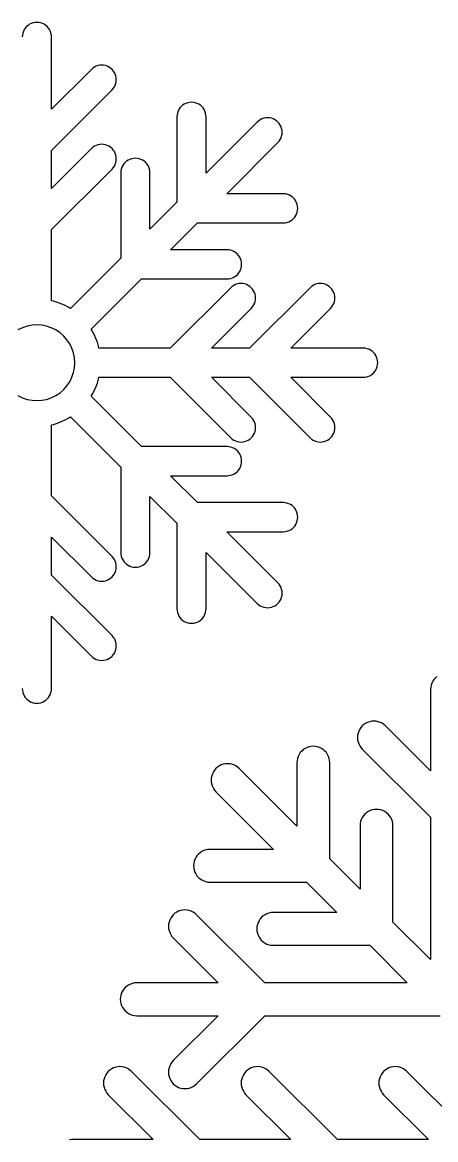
# Model space of a CAD drawing. Extents: x 0 to 210, y 0 to 297.
# Drawn here: x 119 to 151.2, y 58.1 to 145.2 of the extents above; entities that cross this region are included whole.
import ezdxf

# ---------------------------------------------------------------- set-up
doc = ezdxf.new("R2010")
doc.units = 0
doc.layers.add('Layer_1', color=7, linetype='CONTINUOUS')

msp = doc.modelspace()

# ---------------------------------------------------------------- linework, layer by layer
at = {"layer": 'Layer_1', "color": 7}
for p, q in [((119.188925, 144.661925), (119.12321, 144.528626)), ((119.271475, 144.785524), (119.188925, 144.661925)), ((119.369452, 144.897225), (119.271475, 144.785524)), ((119.481176, 144.995125), (119.369452, 144.897225)), ((119.604727, 145.077723), (119.481176, 144.995125)), ((119.737997, 145.143425), (119.604727, 145.077723)), ((119.878714, 145.191225), (119.737997, 145.143425)), ((120.02445, 145.220226), (119.878714, 145.191225)), ((120.17272, 145.229926), (120.02445, 145.220217)), ((120.32099, 145.220226), (120.17272, 145.229926)), ((120.466726, 145.191225), (120.32099, 145.220226)), ((120.607443, 145.143425), (120.466726, 145.191225)), ((120.740713, 145.077723), (120.607443, 145.143425)), ((120.864264, 144.995125), (120.740713, 145.077723)), ((120.975988, 144.897225), (120.864264, 144.995125)), ((121.073965, 144.785524), (120.975988, 144.897225)), ((121.156515, 144.661925), (121.073965, 144.785524)), ((121.22223, 144.528626), (121.156515, 144.661925)), ((119.04645, 144.242224), (119.03673, 144.093925)), ((119.07543, 144.387924), (119.04645, 144.242224)), ((119.12321, 144.528626), (119.07543, 144.387924)), ((121.27001, 144.387924), (121.22223, 144.528626)), ((121.29899, 144.242224), (121.27001, 144.387924)), ((121.30871, 144.093925), (121.29899, 144.242224)), ((121.30871, 138.458424), (121.30871, 144.093925)), ((124.41578, 141.565524), (121.30871, 138.458424)), ((124.5275, 141.663526), (124.41578, 141.565524)), ((124.65105, 141.746025), (124.5275, 141.663526)), ((124.78432, 141.811825), (124.65105, 141.746025)), ((124.92504, 141.859523), (124.78432, 141.811825)), ((125.07078, 141.888525), (124.92504, 141.859523)), ((125.21906, 141.898225), (125.07078, 141.888516)), ((125.36733, 141.888525), (125.21906, 141.898233)), ((125.51308, 141.859523), (125.36733, 141.888525)), ((125.65378, 141.811825), (125.51308, 141.859523)), ((125.78705, 141.746025), (125.65378, 141.811825)), ((125.9106, 141.663526), (125.78705, 141.746025)), ((126.02233, 141.565524), (125.9106, 141.663526)), ((126.12031, 141.453823), (126.02233, 141.565524)), ((126.20286, 141.330224), (126.12031, 141.453823)), ((126.26859, 141.197024), (126.20286, 141.330224)), ((126.31635, 141.056226), (126.26859, 141.197024)), ((126.20286, 140.194226), (126.26859, 140.327525)), ((126.26859, 140.327525), (126.31635, 140.468224)), ((126.34534, 140.910526), (126.31635, 141.056226)), ((126.31635, 140.468224), (126.34534, 140.614026)), ((126.35506, 140.762224), (126.34534, 140.910526)), ((126.34534, 140.614026), (126.35506, 140.762224)), ((121.30871, 135.245426), (126.02233, 139.959025)), ((126.02233, 139.959025), (126.12031, 140.070726)), ((126.12031, 140.070726), (126.20286, 140.194226)), ((131.31052, 138.557326), (131.22802, 138.433825)), ((131.40852, 138.669024), (131.31052, 138.557326)), ((131.52022, 138.767025), (131.40852, 138.669024)), ((131.64382, 138.849623), (131.52022, 138.767025)), ((131.77702, 138.915325), (131.64382, 138.849623)), ((131.91772, 138.963026), (131.77702, 138.915325)), ((132.06352, 138.992024), (131.91772, 138.963026)), ((132.21172, 139.001826), (132.06352, 138.992033)), ((132.36002, 138.992024), (132.21172, 139.001817)), ((132.50582, 138.963026), (132.36002, 138.992024)), ((132.64652, 138.915325), (132.50582, 138.963026)), ((132.77982, 138.849623), (132.64652, 138.915325)), ((132.90332, 138.767025), (132.77982, 138.849623)), ((133.01502, 138.669024), (132.90332, 138.767025)), ((133.11302, 138.557326), (133.01502, 138.669024)), ((133.19562, 138.433825), (133.11302, 138.557326)), ((131.08552, 138.014026), (131.075718, 137.865825)), ((131.07572, 137.865825), (131.07572, 131.199739)), ((131.11452, 138.159824), (131.08552, 138.014026)), ((131.16222, 138.300526), (131.11452, 138.159824)), ((131.22802, 138.433825), (131.16222, 138.300526)), ((133.26132, 138.300526), (133.19562, 138.433825)), ((133.30902, 138.159824), (133.26132, 138.300526)), ((133.33802, 138.014026), (133.30902, 138.159824)), ((133.34772, 137.865825), (133.33802, 138.014026)), ((133.34772, 133.471724), (133.34772, 137.865825)), ((137.56792, 137.637123), (137.44432, 137.554525)), ((137.70122, 137.702825), (137.56792, 137.637123)), ((137.84192, 137.750625), (137.70122, 137.702825)), ((137.98762, 137.779626), (137.84192, 137.750625)), ((138.13592, 137.789326), (137.98762, 137.779617)), ((138.28422, 137.779626), (138.13592, 137.789334)), ((138.42992, 137.750625), (138.28422, 137.779626)), ((138.57062, 137.702825), (138.42992, 137.750625)), ((138.70392, 137.637123), (138.57062, 137.702825)), ((138.82742, 137.554525), (138.70392, 137.637123)), ((137.33262, 137.456625), (133.34772, 133.471724)), ((137.44432, 137.554525), (137.33262, 137.456625)), ((138.93922, 137.456625), (138.82742, 137.554525)), ((139.03712, 137.344826), (138.93922, 137.456625)), ((139.11972, 137.221325), (139.03712, 137.344826)), ((139.18542, 137.088026), (139.11972, 137.221325)), ((139.23322, 136.947324), (139.18542, 137.088026)), ((139.26222, 136.801624), (139.23322, 136.947324)), ((139.27192, 136.653325), (139.26222, 136.801624)), ((138.93922, 135.850025), (139.03712, 135.961725)), ((139.03712, 135.961725), (139.11972, 136.085325)), ((139.11972, 136.085325), (139.18542, 136.218624)), ((139.18542, 136.218624), (139.23322, 136.359326)), ((139.23322, 136.359326), (139.26222, 136.505026)), ((139.26222, 136.505026), (139.27192, 136.653325)), ((124.41578, 135.388523), (121.30871, 132.281412)), ((121.30871, 132.281412), (121.30871, 135.245426)), ((124.5275, 135.486525), (124.41578, 135.388523)), ((124.65105, 135.569024), (124.5275, 135.486525)), ((124.78432, 135.634824), (124.65105, 135.569024)), ((124.92504, 135.682526), (124.78432, 135.634824)), ((125.07078, 135.711524), (124.92504, 135.682526)), ((125.21906, 135.721224), (125.07078, 135.711516)), ((125.36733, 135.711524), (125.21906, 135.721232)), ((125.51308, 135.682526), (125.36733, 135.711524)), ((125.65378, 135.634824), (125.51308, 135.682526)), ((125.78705, 135.569024), (125.65378, 135.634824)), ((125.9106, 135.486525), (125.78705, 135.569024)), ((126.02233, 135.388523), (125.9106, 135.486525)), ((126.12031, 135.276826), (126.02233, 135.388523)), ((126.20286, 135.153224), (126.12031, 135.276826)), ((126.26859, 135.020026), (126.20286, 135.153224)), ((126.31635, 134.879324), (126.26859, 135.020026)), ((134.95432, 131.865134), (138.93922, 135.850025)), ((126.20286, 134.017225), (126.26859, 134.150525)), ((126.26859, 134.150525), (126.31635, 134.291224)), ((126.34534, 134.733525), (126.31635, 134.879324)), ((126.31635, 134.291224), (126.34534, 134.437025)), ((126.35506, 134.585226), (126.34534, 134.733525)), ((126.34534, 134.437025), (126.35506, 134.585226)), ((126.94272, 134.189525), (126.86017, 134.066025)), ((127.0407, 134.301226), (126.94272, 134.189525)), ((127.15243, 134.399225), (127.0407, 134.301226)), ((127.27598, 134.481825), (127.15243, 134.399225)), ((127.40925, 134.547524), (127.27598, 134.481825)), ((127.54995, 134.595324), (127.40925, 134.547524)), ((127.6957, 134.624226), (127.54995, 134.595324)), ((127.84397, 134.634025), (127.6957, 134.624232)), ((127.99225, 134.624226), (127.84397, 134.634019)), ((128.13799, 134.595324), (127.99225, 134.624226)), ((128.27871, 134.547524), (128.13799, 134.595324)), ((128.41198, 134.481825), (128.27871, 134.547524)), ((128.53553, 134.399225), (128.41198, 134.481825)), ((128.64725, 134.301226), (128.53553, 134.399225)), ((128.74523, 134.189525), (128.64725, 134.301226)), ((128.82778, 134.066025), (128.74523, 134.189525)), ((121.30871, 129.068425), (126.02233, 133.782024)), ((126.02233, 133.782024), (126.12031, 133.893725)), ((126.12031, 133.893725), (126.20286, 134.017225)), ((126.71769, 133.646225), (126.70797, 133.498024)), ((126.70797, 133.498024), (126.70797, 126.831927)), ((126.74668, 133.792026), (126.71769, 133.646225)), ((126.79444, 133.932725), (126.74668, 133.792026)), ((126.86017, 134.066025), (126.79444, 133.932725)), ((128.8935, 133.932725), (128.82778, 134.066025)), ((128.94126, 133.792026), (128.8935, 133.932725)), ((128.97025, 133.646225), (128.94126, 133.792026)), ((128.97997, 133.498024), (128.97025, 133.646225)), ((128.97997, 129.103928), (128.97997, 133.498024)), ((139.34842, 131.865134), (134.95432, 131.865134)), ((139.49662, 131.855426), (139.34842, 131.865021)), ((139.64242, 131.826413), (139.49662, 131.855426)), ((139.78312, 131.778718), (139.64242, 131.826413)), ((139.91642, 131.713016), (139.78312, 131.778718)), ((140.03992, 131.630438), (139.91642, 131.713016)), ((140.15162, 131.532422), (140.03992, 131.630438)), ((131.07572, 131.199739), (128.97997, 129.103928)), ((140.24962, 131.420719), (140.15162, 131.532422)), ((140.33222, 131.297218), (140.24962, 131.420719)), ((140.39792, 131.163925), (140.33222, 131.297218)), ((140.44562, 131.023237), (140.39792, 131.163925)), ((140.47462, 130.877413), (140.44562, 131.023237)), ((140.47462, 130.580938), (140.484419, 130.729133)), ((140.48442, 130.729133), (140.474621, 130.877413)), ((139.91642, 129.74542), (140.03992, 129.827913)), ((140.03992, 129.827913), (140.15162, 129.925929)), ((140.15162, 129.925929), (140.24962, 130.037632)), ((140.24962, 130.037632), (140.33222, 130.161218)), ((140.33222, 130.161218), (140.39792, 130.294426)), ((140.39792, 130.294426), (140.44562, 130.435114)), ((140.44562, 130.435114), (140.47462, 130.580938)), ((121.30871, 123.525806), (121.30871, 129.068425)), ((130.58652, 127.497378), (132.68232, 129.593132)), ((132.68232, 129.593132), (139.34842, 129.593132)), ((139.34842, 129.593132), (139.49662, 129.60301)), ((139.49662, 129.602926), (139.64242, 129.631938)), ((139.64242, 129.631938), (139.78312, 129.679634)), ((139.78312, 129.679634), (139.91642, 129.74542)), ((134.98062, 127.497378), (130.58652, 127.497378)), ((135.12882, 127.487642), (134.98062, 127.497237)), ((135.27462, 127.458658), (135.12882, 127.487642)), ((135.41532, 127.410906), (135.27462, 127.458658)), ((135.54862, 127.345176), (135.41532, 127.410906)), ((135.67212, 127.262626), (135.54862, 127.345176)), ((135.78382, 127.164667), (135.67212, 127.262626)), ((126.70797, 126.831927), (122.78879, 122.912763)), ((135.88182, 127.052935), (135.78382, 127.164667)), ((135.96442, 126.929378), (135.88182, 127.052935)), ((136.03012, 126.796113), (135.96442, 126.929378)), ((136.07792, 126.655397), (136.03012, 126.796113)), ((136.10682, 126.509657), (136.07792, 126.655397)), ((136.11662, 126.361378), (136.106818, 126.509657)), ((136.10682, 126.213098), (136.116621, 126.361378)), ((135.54862, 125.377579), (135.67212, 125.460129)), ((135.67212, 125.460129), (135.78382, 125.558117)), ((135.78382, 125.558117), (135.88182, 125.669848)), ((135.88182, 125.669848), (135.96442, 125.793377)), ((135.96442, 125.793377), (136.03012, 125.926642)), ((136.03012, 125.926642), (136.07792, 126.067358)), ((136.07792, 126.067358), (136.10682, 126.213098)), ((124.39535, 121.306185), (128.31452, 125.225377)), ((128.31452, 125.225377), (134.98062, 125.225377)), ((134.98062, 125.225377), (135.12882, 125.234972)), ((135.12882, 125.235085), (135.27462, 125.264098)), ((135.37632, 124.637705), (135.26462, 124.539746)), ((135.27462, 125.264098), (135.41532, 125.31185)), ((135.49982, 124.720255), (135.37632, 124.637705)), ((135.41532, 125.31185), (135.54862, 125.377579)), ((135.63312, 124.785985), (135.49982, 124.720255)), ((135.77382, 124.833765), (135.63312, 124.785985)), ((135.91962, 124.862749), (135.77382, 124.833765)), ((136.06782, 124.872458), (135.91962, 124.862862)), ((136.21612, 124.862749), (136.06782, 124.872345)), ((136.36192, 124.833765), (136.21612, 124.862749)), ((136.50262, 124.785985), (136.36192, 124.833765)), ((136.63582, 124.720255), (136.50262, 124.785985)), ((136.75942, 124.637705), (136.63582, 124.720255)), ((136.87112, 124.539746), (136.75942, 124.637705)), ((141.55332, 124.637705), (141.44162, 124.539746)), ((141.67682, 124.720255), (141.55332, 124.637705)), ((141.81012, 124.785985), (141.67682, 124.720255)), ((141.95082, 124.833765), (141.81012, 124.785985)), ((142.09662, 124.862749), (141.95082, 124.833765)), ((142.24482, 124.872458), (142.09662, 124.862862)), ((142.39312, 124.862749), (142.24482, 124.872345)), ((142.53882, 124.833765), (142.39312, 124.862749)), ((142.67962, 124.785985), (142.53882, 124.833765)), ((142.81282, 124.720255), (142.67962, 124.785985)), ((142.93642, 124.637705), (142.81282, 124.720255)), ((143.04812, 124.539746), (142.93642, 124.637705)), ((135.26462, 124.539746), (130.55102, 119.826127)), ((141.44162, 124.539746), (136.72802, 119.826127)), ((136.96912, 124.428014), (136.87112, 124.539746)), ((137.05162, 124.304457), (136.96912, 124.428014)), ((137.11742, 124.171192), (137.05162, 124.304457)), ((137.16512, 124.030476), (137.11742, 124.171192)), ((137.19412, 123.884736), (137.16512, 124.030476)), ((137.20382, 123.736457), (137.19412, 123.884736)), ((137.19412, 123.588177), (137.20382, 123.736457)), ((143.14612, 124.428014), (143.04812, 124.539746)), ((143.22862, 124.304457), (143.14612, 124.428014)), ((143.29442, 124.171192), (143.22862, 124.304457)), ((143.34212, 124.030476), (143.29442, 124.171192)), ((143.37112, 123.884736), (143.34212, 124.030476)), ((143.38082, 123.736457), (143.37112, 123.884736)), ((143.37112, 123.588177), (143.38082, 123.736457)), ((121.45904, 123.490754), (121.30871, 123.525806)), ((121.77027, 123.396351), (121.45904, 123.490754)), ((122.07465, 123.281797), (121.77027, 123.396351)), ((122.37089, 123.147572), (122.07465, 123.281797)), ((122.65771, 122.994269), (122.37089, 123.147572)), ((122.78879, 122.912763), (122.65771, 122.994269)), ((133.76402, 119.826127), (136.87112, 122.933196)), ((136.87112, 122.933196), (136.96912, 123.0449)), ((136.96912, 123.0449), (137.05162, 123.168456)), ((137.05162, 123.168456), (137.11742, 123.301722)), ((137.11742, 123.301722), (137.16512, 123.442438)), ((137.16512, 123.442438), (137.19412, 123.588177)), ((139.94102, 119.826127), (143.04812, 122.933196)), ((143.04812, 122.933196), (143.14612, 123.0449)), ((143.14612, 123.0449), (143.22862, 123.168456)), ((143.22862, 123.168456), (143.29442, 123.301722)), ((143.29442, 123.301722), (143.34212, 123.442438)), ((143.34212, 123.442438), (143.37112, 123.588177)), ((124.47686, 121.175121), (124.39535, 121.306185)), ((124.63016, 120.888298), (124.47686, 121.175121)), ((124.76439, 120.59205), (124.63016, 120.888298)), ((124.87896, 120.287673), (124.76439, 120.59205)), ((124.97336, 119.976438), (124.87896, 120.287673)), ((125.00841, 119.826127), (124.97336, 119.976438)), ((130.55102, 119.826127), (125.00841, 119.826127)), ((136.72802, 119.826127), (133.76402, 119.826127)), ((145.57652, 119.826127), (139.94102, 119.826127)), ((145.72482, 119.81639), (145.57652, 119.825986)), ((145.87052, 119.787406), (145.72482, 119.81639)), ((146.01122, 119.739626), (145.87052, 119.787406)), ((146.14452, 119.673924), (146.01122, 119.739626)), ((146.26812, 119.591374), (146.14452, 119.673924)), ((146.37982, 119.493387), (146.26812, 119.591374)), ((146.47772, 119.381655), (146.37982, 119.493387)), ((146.56032, 119.258126), (146.47772, 119.381655)), ((123.12272, 118.690126), (123.12272, 118.690126)), ((146.62602, 119.124861), (146.56032, 119.258126)), ((146.67382, 118.984117), (146.62602, 119.124861)), ((146.70282, 118.838406), (146.67382, 118.984117)), ((146.67382, 118.396107), (146.70282, 118.541846)), ((146.71252, 118.690126), (146.70282, 118.838406)), ((146.70282, 118.541846), (146.71252, 118.690126)), ((145.87052, 117.592846), (146.01122, 117.640626)), ((146.01122, 117.640626), (146.14452, 117.706328)), ((146.14452, 117.706328), (146.26812, 117.788878)), ((146.26812, 117.788878), (146.37982, 117.886865)), ((146.37982, 117.886865), (146.47772, 117.998569)), ((146.47772, 117.998569), (146.56032, 118.122126)), ((146.56032, 118.122126), (146.62602, 118.255391)), ((146.62602, 118.255391), (146.67382, 118.396107)), ((124.63016, 116.491954), (124.76439, 116.788202)), ((124.76439, 116.788202), (124.87896, 117.092579)), ((124.87896, 117.092579), (124.97336, 117.403814)), ((124.97336, 117.403814), (125.00841, 117.554125)), ((125.00841, 117.554125), (130.55102, 117.554125)), ((130.55102, 117.554125), (135.26462, 112.840506)), ((136.87112, 114.447056), (133.76402, 117.554125)), ((133.76402, 117.554125), (136.72802, 117.554125)), ((136.72802, 117.554125), (141.44162, 112.840506)), ((143.04812, 114.447056), (139.94102, 117.554125)), ((139.94102, 117.554125), (145.57652, 117.554125)), ((145.57652, 117.554125), (145.72482, 117.563721)), ((145.72482, 117.563862), (145.87052, 117.592846)), ((124.39535, 116.074067), (124.47686, 116.205131)), ((128.31452, 112.154875), (124.39535, 116.074067)), ((124.47686, 116.205131), (124.63016, 116.491954)), ((122.07465, 114.098455), (122.37089, 114.23268)), ((122.37089, 114.23268), (122.65771, 114.385983)), ((122.65771, 114.385983), (122.78879, 114.467489)), ((122.78879, 114.467489), (126.70797, 110.548325)), ((136.96912, 114.335352), (136.87112, 114.447056)), ((137.05162, 114.211796), (136.96912, 114.335352)), ((137.11742, 114.07853), (137.05162, 114.211796)), ((143.14612, 114.335352), (143.04812, 114.447056)), ((143.22862, 114.211796), (143.14612, 114.335352)), ((143.29442, 114.07853), (143.22862, 114.211796)), ((121.30871, 113.854446), (121.45904, 113.889498)), ((121.30871, 108.311827), (121.30871, 113.854446)), ((121.45904, 113.889498), (121.77027, 113.983873)), ((121.77027, 113.983873), (122.07465, 114.098455)), ((137.16512, 113.937814), (137.11742, 114.07853)), ((137.11742, 113.20906), (137.16512, 113.349776)), ((137.19412, 113.792075), (137.16512, 113.937814)), ((137.16512, 113.349776), (137.19412, 113.495516)), ((137.20382, 113.643795), (137.19412, 113.792075)), ((137.19412, 113.495516), (137.20382, 113.643795)), ((143.34212, 113.937814), (143.29442, 114.07853)), ((143.29442, 113.20906), (143.34212, 113.349776)), ((143.37112, 113.792075), (143.34212, 113.937814)), ((143.34212, 113.349776), (143.37112, 113.495516)), ((143.38082, 113.643795), (143.37112, 113.792075)), ((143.37112, 113.495516), (143.38082, 113.643795)), ((135.26462, 112.840506), (135.37632, 112.742547)), ((135.37632, 112.742547), (135.49982, 112.659997)), ((135.49982, 112.659997), (135.63312, 112.594267)), ((135.63312, 112.594267), (135.77382, 112.546487)), ((135.77382, 112.546487), (135.91962, 112.517503)), ((135.91962, 112.517503), (136.06782, 112.507907)), ((136.06782, 112.507794), (136.21612, 112.51739)), ((136.21612, 112.517503), (136.36192, 112.546487)), ((136.36192, 112.546487), (136.50262, 112.594267)), ((136.50262, 112.594267), (136.63582, 112.659997)), ((136.63582, 112.659997), (136.75942, 112.742547)), ((136.75942, 112.742547), (136.87112, 112.840506)), ((136.87112, 112.840506), (136.96912, 112.952238)), ((136.96912, 112.952238), (137.05162, 113.075795)), ((137.05162, 113.075795), (137.11742, 113.20906)), ((141.44162, 112.840506), (141.55332, 112.742547)), ((141.55332, 112.742547), (141.67682, 112.659997)), ((141.67682, 112.659997), (141.81012, 112.594267)), ((141.81012, 112.594267), (141.95082, 112.546487)), ((141.95082, 112.546487), (142.09662, 112.517503)), ((142.09662, 112.517503), (142.24482, 112.507907)), ((142.24482, 112.507794), (142.39312, 112.51739)), ((142.39312, 112.517503), (142.53882, 112.546487)), ((142.53882, 112.546487), (142.67962, 112.594267)), ((142.67962, 112.594267), (142.81282, 112.659997)), ((142.81282, 112.659997), (142.93642, 112.742547)), ((142.93642, 112.742547), (143.04812, 112.840506)), ((143.04812, 112.840506), (143.14612, 112.952238)), ((143.14612, 112.952238), (143.22862, 113.075795)), ((143.22862, 113.075795), (143.29442, 113.20906)), ((134.98062, 112.154875), (128.31452, 112.154875)), ((135.12882, 112.145167), (134.98062, 112.154762)), ((135.27462, 112.116154), (135.12882, 112.145167)), ((135.41532, 112.068402), (135.27462, 112.116154)), ((135.54862, 112.002673), (135.41532, 112.068402)), ((135.67212, 111.920123), (135.54862, 112.002673)), ((135.78382, 111.822135), (135.67212, 111.920123)), ((135.88182, 111.710404), (135.78382, 111.822135)), ((135.96442, 111.586875), (135.88182, 111.710404)), ((136.03012, 111.453581), (135.96442, 111.586875)), ((136.07792, 111.312894), (136.03012, 111.453581)), ((136.03012, 110.584139), (136.07792, 110.724855)), ((136.10682, 111.167154), (136.07792, 111.312894)), ((136.07792, 110.724855), (136.10682, 110.870595)), ((136.11662, 111.018874), (136.106818, 111.167154)), ((136.10682, 110.870595), (136.116621, 111.018874)), ((126.70797, 110.548325), (126.70797, 103.882236)), ((132.68232, 107.78712), (130.58652, 109.882874)), ((130.58652, 109.882874), (134.98062, 109.882874)), ((134.98062, 109.882874), (135.12882, 109.892469)), ((135.12882, 109.892582), (135.27462, 109.921594)), ((135.27462, 109.921594), (135.41532, 109.969346)), ((135.41532, 109.969346), (135.54862, 110.035076)), ((135.54862, 110.035076), (135.67212, 110.117626)), ((135.67212, 110.117626), (135.78382, 110.215585)), ((135.78382, 110.215585), (135.88182, 110.327317)), ((135.88182, 110.327317), (135.96442, 110.450874)), ((135.96442, 110.450874), (136.03012, 110.584139)), ((126.02233, 103.598236), (121.30871, 108.311827)), ((128.97997, 103.882236), (128.97997, 108.276324)), ((128.97997, 108.276324), (131.07572, 106.180513)), ((139.34842, 107.78712), (132.68232, 107.78712)), ((139.49662, 107.777326), (139.34842, 107.787204)), ((139.64242, 107.748314), (139.49662, 107.777326)), ((139.78312, 107.700618), (139.64242, 107.748314)), ((139.91642, 107.634832), (139.78312, 107.700618)), ((140.03992, 107.552311), (139.91642, 107.634832)), ((140.15162, 107.454323), (140.03992, 107.552311)), ((140.24962, 107.34262), (140.15162, 107.454323)), ((140.33222, 107.219034), (140.24962, 107.34262)), ((140.39792, 107.085826), (140.33222, 107.219034)), ((140.44562, 106.945138), (140.39792, 107.085826)), ((140.39792, 106.216327), (140.44562, 106.357015)), ((140.47462, 106.799314), (140.44562, 106.945138)), ((140.44562, 106.357015), (140.47462, 106.502811)), ((140.47462, 106.502811), (140.484419, 106.651119)), ((140.48442, 106.651119), (140.474621, 106.799314)), ((131.07572, 106.180513), (131.07572, 99.514424)), ((138.93922, 101.530225), (134.95432, 105.515118)), ((134.95432, 105.515118), (139.34842, 105.515118)), ((139.34842, 105.515118), (139.49662, 105.524713)), ((139.49662, 105.524826), (139.64242, 105.55381)), ((139.64242, 105.55381), (139.78312, 105.601534)), ((139.78312, 105.601534), (139.91642, 105.667236)), ((139.91642, 105.667236), (140.03992, 105.749814)), ((140.03992, 105.749814), (140.15162, 105.84783)), ((140.15162, 105.84783), (140.24962, 105.959533)), ((140.24962, 105.959533), (140.33222, 106.083034)), ((140.33222, 106.083034), (140.39792, 106.216327)), ((121.30871, 102.134829), (121.30871, 105.098812)), ((121.30871, 105.098812), (124.41578, 101.991714)), ((126.70797, 103.882236), (126.71769, 103.734013)), ((126.71769, 103.734013), (126.74668, 103.588217)), ((128.94126, 103.588217), (128.97025, 103.734013)), ((128.97025, 103.734013), (128.97997, 103.882236)), ((133.34772, 99.514424), (133.34772, 103.908511)), ((133.34772, 103.908511), (137.33262, 99.923618)), ((126.12031, 103.486533), (126.02233, 103.598236)), ((126.20286, 103.363032), (126.12031, 103.486533)), ((126.26859, 103.22971), (126.20286, 103.363032)), ((126.31635, 103.089023), (126.26859, 103.22971)), ((126.34534, 102.943227), (126.31635, 103.089023)), ((126.35506, 102.795032), (126.34534, 102.943227)), ((126.34534, 102.646724), (126.35506, 102.795032)), ((126.74668, 103.588217), (126.79444, 103.44753)), ((126.79444, 103.44753), (126.86017, 103.314236)), ((126.86017, 103.314236), (126.94272, 103.190736)), ((126.94272, 103.190736), (127.0407, 103.079032)), ((127.0407, 103.079032), (127.15243, 102.981016)), ((127.15243, 102.981016), (127.27598, 102.898438)), ((127.27598, 102.898438), (127.40925, 102.832737)), ((127.40925, 102.832737), (127.54995, 102.784928)), ((128.13799, 102.784928), (128.27871, 102.832737)), ((128.27871, 102.832737), (128.41198, 102.898438)), ((128.41198, 102.898438), (128.53553, 102.981016)), ((128.53553, 102.981016), (128.64725, 103.079032)), ((128.64725, 103.079032), (128.74523, 103.190736)), ((128.74523, 103.190736), (128.82778, 103.314236)), ((128.82778, 103.314236), (128.8935, 103.44753)), ((128.8935, 103.44753), (128.94126, 103.588217)), ((126.02233, 97.421238), (121.30871, 102.134829)), ((124.41578, 101.991714), (124.5275, 101.893727)), ((125.9106, 101.893727), (126.02233, 101.991714)), ((126.02233, 101.991714), (126.12031, 102.103418)), ((126.12031, 102.103418), (126.20286, 102.227031)), ((126.20286, 102.227031), (126.26859, 102.360212)), ((126.26859, 102.360212), (126.31635, 102.500928)), ((126.31635, 102.500928), (126.34534, 102.646724)), ((127.54995, 102.784928), (127.6957, 102.756029)), ((127.6957, 102.756029), (127.84397, 102.746151)), ((127.84397, 102.746236), (127.99225, 102.756113)), ((127.99225, 102.756029), (128.13799, 102.784928)), ((124.5275, 101.893727), (124.65105, 101.811233)), ((124.65105, 101.811233), (124.78432, 101.745419)), ((124.78432, 101.745419), (124.92504, 101.697724)), ((124.92504, 101.697724), (125.07078, 101.668711)), ((125.07078, 101.668711), (125.21906, 101.659116)), ((125.21906, 101.659031), (125.36733, 101.668626)), ((125.36733, 101.668711), (125.51308, 101.697724)), ((125.51308, 101.697724), (125.65378, 101.745419)), ((125.65378, 101.745419), (125.78705, 101.811233)), ((125.78705, 101.811233), (125.9106, 101.893727)), ((139.03712, 101.418521), (138.93922, 101.530225)), ((139.11972, 101.294936), (139.03712, 101.418521)), ((139.18542, 101.161614), (139.11972, 101.294936)), ((139.23322, 101.020926), (139.18542, 101.161614)), ((139.11972, 100.158935), (139.18542, 100.292229)), ((139.18542, 100.292229), (139.23322, 100.432916)), ((139.26222, 100.875215), (139.23322, 101.020926)), ((139.23322, 100.432916), (139.26222, 100.578628)), ((139.27192, 100.726936), (139.26222, 100.875215)), ((139.26222, 100.578628), (139.27192, 100.726936)), ((131.07572, 99.514424), (131.085521, 99.366229)), ((131.08552, 99.366229), (131.11452, 99.220433)), ((133.30902, 99.220433), (133.33802, 99.366229)), ((133.33802, 99.366229), (133.34772, 99.514424)), ((137.33262, 99.923618), (137.44432, 99.825715)), ((137.44432, 99.825715), (137.56792, 99.743137)), ((137.56792, 99.743137), (137.70122, 99.677436)), ((137.70122, 99.677436), (137.84192, 99.629627)), ((137.84192, 99.629627), (137.98762, 99.600615)), ((137.98762, 99.600615), (138.13592, 99.591019)), ((138.13592, 99.590935), (138.28422, 99.60053)), ((138.28422, 99.600615), (138.42992, 99.629627)), ((138.42992, 99.629627), (138.57062, 99.677436)), ((138.57062, 99.677436), (138.70392, 99.743137)), ((138.70392, 99.743137), (138.82742, 99.825715)), ((138.82742, 99.825715), (138.93922, 99.923618)), ((138.93922, 99.923618), (139.03712, 100.035435)), ((139.03712, 100.035435), (139.11972, 100.158935)), ((121.30871, 93.286316), (121.30871, 98.921814)), ((121.30871, 98.921814), (124.41578, 95.814717)), ((131.11452, 99.220433), (131.16222, 99.079717)), ((131.16222, 99.079717), (131.22802, 98.946424)), ((131.22802, 98.946424), (131.31052, 98.822923)), ((131.31052, 98.822923), (131.40852, 98.71122)), ((131.40852, 98.71122), (131.52022, 98.613232)), ((131.52022, 98.613232), (131.64382, 98.530626)), ((131.64382, 98.530626), (131.77702, 98.464924)), ((131.77702, 98.464924), (131.91772, 98.417229)), ((132.50582, 98.417229), (132.64652, 98.464924)), ((132.64652, 98.464924), (132.77982, 98.530626)), ((132.77982, 98.530626), (132.90332, 98.613232)), ((132.90332, 98.613232), (133.01502, 98.71122)), ((133.01502, 98.71122), (133.11302, 98.822923)), ((133.11302, 98.822923), (133.19562, 98.946424)), ((133.19562, 98.946424), (133.26132, 99.079717)), ((133.26132, 99.079717), (133.30902, 99.220433)), ((131.91772, 98.417229), (132.06352, 98.388216)), ((132.06352, 98.388216), (132.21172, 98.378339)), ((132.21172, 98.378423), (132.36002, 98.388301)), ((132.36002, 98.388216), (132.50582, 98.417229)), ((126.12031, 97.309535), (126.02233, 97.421238)), ((126.20286, 97.186034), (126.12031, 97.309535)), ((126.26859, 97.052713), (126.20286, 97.186034)), ((126.31635, 96.912025), (126.26859, 97.052713)), ((126.34534, 96.766229), (126.31635, 96.912025)), ((126.35506, 96.618034), (126.34534, 96.766229)), ((126.02233, 95.814717), (126.12031, 95.92642)), ((126.12031, 95.92642), (126.20286, 96.050034)), ((126.20286, 96.050034), (126.26859, 96.183214)), ((126.26859, 96.183214), (126.31635, 96.324015)), ((126.31635, 96.324015), (126.34534, 96.469726)), ((126.34534, 96.469726), (126.35506, 96.618034)), ((124.41578, 95.814717), (124.5275, 95.716729)), ((124.5275, 95.716729), (124.65105, 95.634236)), ((124.65105, 95.634236), (124.78432, 95.568421)), ((124.78432, 95.568421), (124.92504, 95.520726)), ((124.92504, 95.520726), (125.07078, 95.491713)), ((125.07078, 95.491713), (125.21906, 95.482118)), ((125.21906, 95.482033), (125.36733, 95.491629)), ((125.36733, 95.491713), (125.51308, 95.520726)), ((125.51308, 95.520726), (125.65378, 95.568421)), ((125.65378, 95.568421), (125.78705, 95.634236)), ((125.78705, 95.634236), (125.9106, 95.716729)), ((125.9106, 95.716729), (126.02233, 95.814717)), ((151.200271, 94.130821), (151.089871, 94.004922)), ((151.326171, 94.241221), (151.200271, 94.130821)), ((119.03673, 93.286316), (119.04645, 93.138036)), ((121.29899, 93.138036), (121.30871, 93.286316)), ((150.836371, 93.392821), (150.82537, 93.22572)), ((150.825371, 93.22572), (150.825371, 86.87592)), ((150.868971, 93.557021), (150.836371, 93.392821)), ((150.922771, 93.715522), (150.868971, 93.557021)), ((150.996871, 93.865721), (150.922771, 93.715522)), ((151.089871, 94.004922), (150.996871, 93.865721)), ((119.04645, 93.138036), (119.07543, 92.992325)), ((119.07543, 92.992325), (119.12321, 92.851637)), ((119.12321, 92.851637), (119.188925, 92.718316)), ((119.188925, 92.718316), (119.271475, 92.59473)), ((119.271475, 92.59473), (119.369452, 92.483027)), ((119.369452, 92.483027), (119.481176, 92.385124)), ((119.481176, 92.385124), (119.604727, 92.302518)), ((120.740713, 92.302518), (120.864264, 92.385124)), ((120.864264, 92.385124), (120.975988, 92.483027)), ((120.975988, 92.483027), (121.073965, 92.59473)), ((121.073965, 92.59473), (121.156515, 92.718316)), ((121.156515, 92.718316), (121.22223, 92.851637)), ((121.22223, 92.851637), (121.27001, 92.992325)), ((121.27001, 92.992325), (121.29899, 93.138036)), ((119.604727, 92.302518), (119.737997, 92.236816)), ((119.737997, 92.236816), (119.878714, 92.189036)), ((119.878714, 92.189036), (120.02445, 92.160024)), ((120.02445, 92.160024), (120.17272, 92.150315)), ((120.17272, 92.150315), (120.32099, 92.159911)), ((120.32099, 92.160024), (120.466726, 92.189036)), ((120.466726, 92.189036), (120.607443, 92.236816)), ((120.607443, 92.236816), (120.740713, 92.302518)), ((145.929471, 90.65432), (145.779371, 90.580223)), ((146.088071, 90.708123), (145.929471, 90.65432)), ((146.252271, 90.740821), (146.088071, 90.708123)), ((146.419371, 90.751721), (146.252271, 90.740827)), ((146.586471, 90.740821), (146.419371, 90.751715)), ((146.750671, 90.708123), (146.586471, 90.740821)), ((146.909171, 90.65432), (146.750671, 90.708123)), ((147.059371, 90.580223), (146.909171, 90.65432)), ((145.182971, 89.803022), (145.150271, 89.638822)), ((145.236771, 89.961623), (145.182971, 89.803022)), ((145.310871, 90.111722), (145.236771, 89.961623)), ((145.403871, 90.250923), (145.310871, 90.111722)), ((145.514271, 90.376822), (145.403871, 90.250923)), ((145.640171, 90.487222), (145.514271, 90.376822)), ((145.779371, 90.580223), (145.640171, 90.487222)), ((147.198571, 90.487222), (147.059371, 90.580223)), ((147.324471, 90.376822), (147.198571, 90.487222)), ((150.825371, 86.87592), (147.324471, 90.376822)), ((145.139371, 89.471721), (145.15027, 89.304621)), ((145.150271, 89.638822), (145.139372, 89.471721)), ((145.150271, 89.304621), (145.182971, 89.140421)), ((145.182971, 89.140421), (145.236771, 88.981922)), ((145.236771, 88.981922), (145.310871, 88.83172)), ((140.514171, 88.005422), (140.460371, 87.846923)), ((140.588271, 88.15562), (140.514171, 88.005422)), ((140.681271, 88.294821), (140.588271, 88.15562)), ((140.791671, 88.420621), (140.681271, 88.294821)), ((140.917571, 88.531123), (140.791671, 88.420621)), ((141.056771, 88.624121), (140.917571, 88.531123)), ((141.206971, 88.698122), (141.056771, 88.624121)), ((141.365471, 88.751922), (141.206971, 88.698122)), ((141.529671, 88.78462), (141.365471, 88.751922)), ((141.696771, 88.795621), (141.529671, 88.784615)), ((141.863871, 88.78462), (141.696771, 88.795627)), ((142.028071, 88.751922), (141.863871, 88.78462)), ((142.186571, 88.698122), (142.028071, 88.751922)), ((142.336771, 88.624121), (142.186571, 88.698122)), ((142.475971, 88.531123), (142.336771, 88.624121)), ((142.601871, 88.420621), (142.475971, 88.531123)), ((142.712271, 88.294821), (142.601871, 88.420621)), ((142.805271, 88.15562), (142.712271, 88.294821)), ((142.879371, 88.005422), (142.805271, 88.15562)), ((142.933171, 87.846923), (142.879371, 88.005422)), ((145.310871, 88.83172), (145.403871, 88.692523)), ((145.403871, 88.692523), (145.514271, 88.566621)), ((145.514271, 88.566621), (150.825371, 83.255523)), ((134.242471, 87.164922), (134.116572, 87.054522)), ((134.381672, 87.257922), (134.242471, 87.164922)), ((134.53187, 87.332023), (134.381672, 87.257922)), ((134.690372, 87.385823), (134.53187, 87.332023)), ((134.854572, 87.418422), (134.690372, 87.385823)), ((135.02167, 87.42942), (134.854572, 87.418414)), ((135.188771, 87.418422), (135.02167, 87.429429)), ((135.352971, 87.385823), (135.188771, 87.418422)), ((135.511472, 87.332023), (135.352971, 87.385823)), ((135.661671, 87.257922), (135.511472, 87.332023)), ((135.800871, 87.164922), (135.661671, 87.257922)), ((135.926771, 87.054522), (135.800871, 87.164922)), ((140.416771, 87.515622), (140.416771, 82.564522)), ((140.427671, 87.682622), (140.416772, 87.515622)), ((140.460371, 87.846923), (140.427671, 87.682622)), ((142.965771, 87.682622), (142.933171, 87.846923)), ((142.976771, 87.515622), (142.96577, 87.682622)), ((142.976771, 80.004521), (142.976771, 87.515622)), ((133.752672, 86.316522), (133.741665, 86.149421)), ((133.785271, 86.480722), (133.752672, 86.316522)), ((133.839071, 86.639221), (133.785271, 86.480722)), ((133.913172, 86.789422), (133.839071, 86.639221)), ((134.006172, 86.928623), (133.913172, 86.789422)), ((134.116572, 87.054522), (134.006172, 86.928623)), ((140.416771, 82.564522), (135.926771, 87.054522)), ((133.741671, 86.149421), (133.752677, 85.982323)), ((133.752672, 85.982323), (133.785271, 85.818121)), ((133.785271, 85.818121), (133.839071, 85.659622)), ((133.839071, 85.659622), (133.913172, 85.509423)), ((133.913172, 85.509423), (134.006172, 85.370223)), ((134.006172, 85.370223), (134.116572, 85.24432)), ((134.116572, 85.24432), (138.606571, 80.754323)), ((145.978271, 83.702622), (145.838971, 83.609622)), ((146.128371, 83.776723), (145.978271, 83.702622)), ((146.286971, 83.830523), (146.128371, 83.776723)), ((146.451171, 83.863221), (146.286971, 83.830523)), ((146.618271, 83.87412), (146.451171, 83.863226)), ((146.785271, 83.863221), (146.618271, 83.874115)), ((146.949471, 83.830523), (146.785271, 83.863221)), ((147.108071, 83.776723), (146.949471, 83.830523)), ((147.258271, 83.702622), (147.108071, 83.776723)), ((147.397471, 83.609622), (147.258271, 83.702622)), ((145.349171, 82.761222), (145.338272, 82.594121)), ((145.381871, 82.925422), (145.349171, 82.761222)), ((145.435671, 83.083921), (145.381871, 82.925422)), ((145.509671, 83.234122), (145.435671, 83.083921)), ((145.602671, 83.373323), (145.509671, 83.234122)), ((145.713171, 83.499222), (145.602671, 83.373323)), ((145.838971, 83.609622), (145.713171, 83.499222)), ((147.523271, 83.499222), (147.397471, 83.609622)), ((147.633671, 83.373323), (147.523271, 83.499222)), ((147.726771, 83.234122), (147.633671, 83.373323)), ((147.800771, 83.083921), (147.726771, 83.234122)), ((147.854571, 82.925422), (147.800771, 83.083921)), ((147.887271, 82.761222), (147.854571, 82.925422)), ((147.898271, 82.594121), (147.88727, 82.761222)), ((150.825371, 83.255523), (150.825371, 72.155921)), ((145.338271, 82.594121), (145.338271, 77.64302)), ((147.898271, 75.083022), (147.898271, 82.594121)), ((132.639971, 80.253522), (132.546971, 80.114322)), ((132.75047, 80.379422), (132.639971, 80.253522)), ((132.87627, 80.489821), (132.75047, 80.379422)), ((133.015471, 80.582822), (132.87627, 80.489821)), ((133.165672, 80.656922), (133.015471, 80.582822)), ((133.324171, 80.710722), (133.165672, 80.656922)), ((133.488472, 80.743421), (133.324171, 80.710722)), ((133.655472, 80.754323), (133.488472, 80.743429)), ((138.606571, 80.754323), (133.655472, 80.754323)), ((132.386471, 79.641422), (132.375464, 79.474321)), ((132.375473, 79.474321), (132.386479, 79.307223)), ((132.419172, 79.805622), (132.386471, 79.641422)), ((132.386471, 79.307223), (132.419172, 79.14302)), ((132.472972, 79.96412), (132.419172, 79.805622)), ((132.546971, 80.114322), (132.472972, 79.96412)), ((145.338271, 77.64302), (142.976771, 80.004521)), ((132.419172, 79.14302), (132.472972, 78.984521)), ((132.472972, 78.984521), (132.546971, 78.834323)), ((132.546971, 78.834323), (132.639971, 78.695122)), ((132.639971, 78.695122), (132.75047, 78.569223)), ((132.75047, 78.569223), (132.87627, 78.458821)), ((132.87627, 78.458821), (133.015471, 78.365823)), ((133.015471, 78.365823), (133.165672, 78.291722)), ((133.165672, 78.291722), (133.324171, 78.237922)), ((133.324171, 78.237922), (133.488472, 78.205323)), ((133.488472, 78.205323), (133.655472, 78.194316)), ((133.655472, 78.194322), (141.166571, 78.194322)), ((141.166571, 78.194322), (143.528071, 75.832822)), ((131.059372, 75.860223), (130.920171, 75.767222)), ((131.209471, 75.93432), (131.059372, 75.860223)), ((131.368072, 75.988123), (131.209471, 75.93432)), ((131.532272, 76.020821), (131.368072, 75.988123)), ((131.699373, 76.031721), (131.532272, 76.020827)), ((131.866471, 76.020821), (131.699373, 76.031715)), ((132.03067, 75.988123), (131.866471, 76.020821)), ((132.189172, 75.93432), (132.03067, 75.988123)), ((132.339371, 75.860223), (132.189172, 75.93432)), ((132.478571, 75.767222), (132.339371, 75.860223)), ((138.245671, 75.789221), (138.087171, 75.735421)), ((138.409871, 75.821922), (138.245671, 75.789221)), ((138.576971, 75.832822), (138.409871, 75.821928)), ((143.528071, 75.832822), (138.576971, 75.832822)), ((130.43027, 74.918823), (130.419376, 74.751722)), ((130.462971, 75.083022), (130.43027, 74.918823)), ((130.516771, 75.241623), (130.462971, 75.083022)), ((130.590871, 75.391723), (130.516771, 75.241623)), ((130.683872, 75.530923), (130.590871, 75.391723)), ((130.794272, 75.656822), (130.683872, 75.530923)), ((130.920171, 75.767222), (130.794272, 75.656822)), ((132.60447, 75.656822), (132.478571, 75.767222)), ((137.915571, 70.345725), (132.60447, 75.656822)), ((137.394371, 75.042721), (137.340571, 74.88412)), ((137.468471, 75.192821), (137.394371, 75.042721)), ((137.561471, 75.33212), (137.468471, 75.192821)), ((137.671871, 75.457921), (137.561471, 75.33212)), ((137.797771, 75.568422), (137.671871, 75.457921)), ((137.936971, 75.661423), (137.797771, 75.568422)), ((138.087171, 75.735421), (137.936971, 75.661423)), ((150.825371, 72.155921), (147.898271, 75.083022)), ((130.419371, 74.751722), (130.430264, 74.584621)), ((130.43027, 74.584621), (130.462971, 74.420421)), ((130.462971, 74.420421), (130.516771, 74.261922)), ((130.516771, 74.261922), (130.590871, 74.111721)), ((130.590871, 74.111721), (130.683872, 73.972523)), ((137.296971, 74.552823), (137.307871, 74.38582)), ((137.307871, 74.719921), (137.296972, 74.552823)), ((137.340571, 74.88412), (137.307871, 74.719921)), ((137.307871, 74.38582), (137.340571, 74.221621)), ((137.340571, 74.221621), (137.394371, 74.06302)), ((137.394371, 74.06302), (137.468471, 73.912822)), ((130.683872, 73.972523), (130.794272, 73.846621)), ((130.794272, 73.846621), (134.295171, 70.345725)), ((137.468471, 73.912822), (137.561471, 73.773621)), ((137.561471, 73.773621), (137.671871, 73.647821)), ((137.671871, 73.647821), (137.797771, 73.537421)), ((137.797771, 73.537421), (137.936971, 73.444321)), ((137.936971, 73.444321), (138.087171, 73.370323)), ((138.087171, 73.370323), (138.245671, 73.316523)), ((138.245671, 73.316523), (138.409871, 73.283822)), ((138.409871, 73.283822), (138.576971, 73.272815)), ((138.576971, 73.272821), (146.088071, 73.272821)), ((146.088071, 73.272821), (149.015171, 70.345725)), ((126.83687, 69.705729), (126.762772, 69.555531)), ((126.929871, 69.844921), (126.83687, 69.705729)), ((127.04027, 69.970821), (126.929871, 69.844921)), ((127.166172, 70.081226), (127.04027, 69.970821)), ((127.30537, 70.174218), (127.166172, 70.081226)), ((127.455572, 70.24833), (127.30537, 70.174218)), ((127.61407, 70.302121), (127.455572, 70.24833)), ((127.77827, 70.334718), (127.61407, 70.302121)), ((127.945371, 70.345725), (127.77827, 70.334718)), ((134.295171, 70.345725), (127.945371, 70.345725)), ((149.015171, 70.345725), (137.915571, 70.345725)), ((126.67637, 69.23281), (126.665363, 69.065734)), ((126.665372, 69.065734), (126.676379, 68.89863)), ((126.708972, 69.397035), (126.67637, 69.23281)), ((126.67637, 68.89863), (126.708972, 68.734433)), ((126.762772, 69.555531), (126.708972, 69.397035)), ((126.708972, 68.734433), (126.762772, 68.575909)), ((126.762772, 68.575909), (126.83687, 68.42571)), ((126.83687, 68.42571), (126.929871, 68.286518)), ((126.929871, 68.286518), (127.04027, 68.160619)), ((127.04027, 68.160619), (127.166172, 68.050214)), ((127.166172, 68.050214), (127.30537, 67.957222)), ((127.30537, 67.957222), (127.455572, 67.88311)), ((127.455572, 67.88311), (127.61407, 67.829318)), ((127.61407, 67.829318), (127.77827, 67.796722)), ((127.77827, 67.796722), (127.945371, 67.785715)), ((127.945371, 67.785715), (134.295171, 67.785715)), ((134.295171, 67.785715), (130.794272, 64.284805)), ((132.60447, 62.474603), (137.915571, 67.785715)), ((137.915571, 67.785715), (151.575171, 67.785715)), ((125.99817, 63.641451), (125.85897, 63.548431)), ((126.14827, 63.715506), (125.99817, 63.641451)), ((126.306871, 63.769298), (126.14827, 63.715506)), ((126.47107, 63.801979), (126.306871, 63.769298)), ((126.638171, 63.812929), (126.47107, 63.801923)), ((126.805171, 63.801979), (126.638171, 63.812986)), ((126.969472, 63.769298), (126.805171, 63.801979)), ((127.127971, 63.715506), (126.969472, 63.769298)), ((127.278172, 63.641451), (127.127971, 63.715506)), ((127.41737, 63.548431), (127.278172, 63.641451)), ((130.462971, 63.710991), (130.43027, 63.546766)), ((130.516771, 63.869543), (130.462971, 63.710991)), ((130.590871, 64.019714), (130.516771, 63.869543)), ((130.683872, 64.158934), (130.590871, 64.019714)), ((130.794272, 64.284805), (130.683872, 64.158934)), ((136.718171, 63.641451), (136.578971, 63.548431)), ((136.868271, 63.715506), (136.718171, 63.641451)), ((137.026871, 63.769298), (136.868271, 63.715506)), ((137.191071, 63.801979), (137.026871, 63.769298)), ((137.358171, 63.812929), (137.191071, 63.801923)), ((137.525171, 63.801979), (137.358171, 63.812986)), ((137.689471, 63.769298), (137.525171, 63.801979)), ((137.847971, 63.715506), (137.689471, 63.769298)), ((137.998171, 63.641451), (137.847971, 63.715506)), ((138.137371, 63.548431), (137.998171, 63.641451)), ((147.438171, 63.641451), (147.298971, 63.548431)), ((147.588271, 63.715506), (147.438171, 63.641451)), ((147.746871, 63.769298), (147.588271, 63.715506)), ((147.911071, 63.801979), (147.746871, 63.769298)), ((148.078171, 63.812929), (147.911071, 63.801923)), ((148.245271, 63.801979), (148.078171, 63.812986)), ((148.409471, 63.769298), (148.245271, 63.801979)), ((148.567971, 63.715506), (148.409471, 63.769298)), ((148.718171, 63.641451), (148.567971, 63.715506)), ((148.857371, 63.548431), (148.718171, 63.641451)), ((125.40177, 62.864211), (125.369072, 62.700014)), ((125.45557, 63.022792), (125.40177, 62.864211)), ((125.52967, 63.172934), (125.45557, 63.022792)), ((125.622671, 63.312154), (125.52967, 63.172934)), ((125.733071, 63.438025), (125.622671, 63.312154)), ((125.85897, 63.548431), (125.733071, 63.438025)), ((127.543272, 63.438025), (127.41737, 63.548431)), ((132.85437, 58.126914), (127.543272, 63.438025)), ((130.419371, 63.37969), (130.430264, 63.212643)), ((130.43027, 63.546766), (130.419376, 63.37969)), ((130.43027, 63.212643), (130.462971, 63.048418)), ((130.462971, 63.048418), (130.516771, 62.889865)), ((130.516771, 62.889865), (130.590871, 62.739695)), ((130.590871, 62.739695), (130.683872, 62.600474)), ((136.121771, 62.864211), (136.089071, 62.700014)), ((136.175571, 63.022792), (136.121771, 62.864211)), ((136.249671, 63.172934), (136.175571, 63.022792)), ((136.342671, 63.312154), (136.249671, 63.172934)), ((136.453071, 63.438025), (136.342671, 63.312154)), ((136.578971, 63.548431), (136.453071, 63.438025)), ((138.263271, 63.438025), (138.137371, 63.548431)), ((143.574371, 58.126914), (138.263271, 63.438025)), ((146.841771, 62.864211), (146.809071, 62.700014)), ((146.895571, 63.022792), (146.841771, 62.864211)), ((146.969671, 63.172934), (146.895571, 63.022792)), ((147.062671, 63.312154), (146.969671, 63.172934)), ((147.173071, 63.438025), (147.062671, 63.312154)), ((147.298971, 63.548431), (147.173071, 63.438025)), ((148.983271, 63.438025), (148.857371, 63.548431)), ((154.294371, 58.126914), (148.983271, 63.438025)), ((125.358172, 62.532939), (125.369066, 62.365863)), ((125.369072, 62.700014), (125.358178, 62.532939)), ((125.369072, 62.365863), (125.40177, 62.201638)), ((125.40177, 62.201638), (125.45557, 62.043114)), ((125.45557, 62.043114), (125.52967, 61.892943)), ((125.52967, 61.892943), (125.622671, 61.753723)), ((130.683872, 62.600474), (130.794272, 62.474603)), ((130.794272, 62.474603), (130.920171, 62.364198)), ((130.920171, 62.364198), (131.059372, 62.271178)), ((131.059372, 62.271178), (131.209471, 62.197122)), ((131.209471, 62.197122), (131.368072, 62.143303)), ((131.368072, 62.143303), (131.532272, 62.11065)), ((131.532272, 62.11065), (131.699373, 62.099643)), ((131.699373, 62.099699), (131.866471, 62.110706)), ((131.866471, 62.11065), (132.03067, 62.143303)), ((132.03067, 62.143303), (132.189172, 62.197122)), ((132.189172, 62.197122), (132.339371, 62.271178)), ((132.339371, 62.271178), (132.478571, 62.364198)), ((132.478571, 62.364198), (132.60447, 62.474603)), ((136.078172, 62.532939), (136.089065, 62.365863)), ((136.089071, 62.700014), (136.078177, 62.532939)), ((136.089071, 62.365863), (136.121771, 62.201638)), ((136.121771, 62.201638), (136.175571, 62.043114)), ((136.175571, 62.043114), (136.249671, 61.892943)), ((136.249671, 61.892943), (136.342671, 61.753723)), ((146.798171, 62.532939), (146.809071, 62.365863)), ((146.809071, 62.700014), (146.798172, 62.532939)), ((146.809071, 62.365863), (146.841771, 62.201638)), ((146.841771, 62.201638), (146.895571, 62.043114)), ((146.895571, 62.043114), (146.969671, 61.892943)), ((146.969671, 61.892943), (147.062671, 61.753723)), ((125.622671, 61.753723), (125.733071, 61.627824)), ((125.733071, 61.627824), (129.233972, 58.126914)), ((136.342671, 61.753723), (136.453071, 61.627824)), ((136.453071, 61.627824), (139.953971, 58.126914)), ((147.062671, 61.753723), (147.173071, 61.627824)), ((147.173071, 61.627824), (150.673971, 58.126914)), ((122.88417, 58.126914), (122.717072, 58.115907)), ((129.233972, 58.126914), (122.88417, 58.126914)), ((139.953971, 58.126914), (132.85437, 58.126914)), ((150.673971, 58.126914), (143.574371, 58.126914))]:
    msp.add_line(p, q, dxfattribs=at)
for points in [[(121.64772, 121.244901), (120.734987, 121.771868), (119.610453, 121.771868), (118.69772, 121.244901)], [(123.12272, 118.690126), (123.12272, 119.74406), (122.560453, 120.717934), (121.64772, 121.244901)], [(121.64772, 116.135351), (122.560453, 116.662318), (123.12272, 117.636193), (123.12272, 118.690126)], [(118.69772, 116.135351), (119.610453, 115.608384), (120.734987, 115.608384), (121.64772, 116.135351)]]:
    msp.add_open_spline(points, degree=3, dxfattribs=at)

doc.saveas('drawing.dxf')
